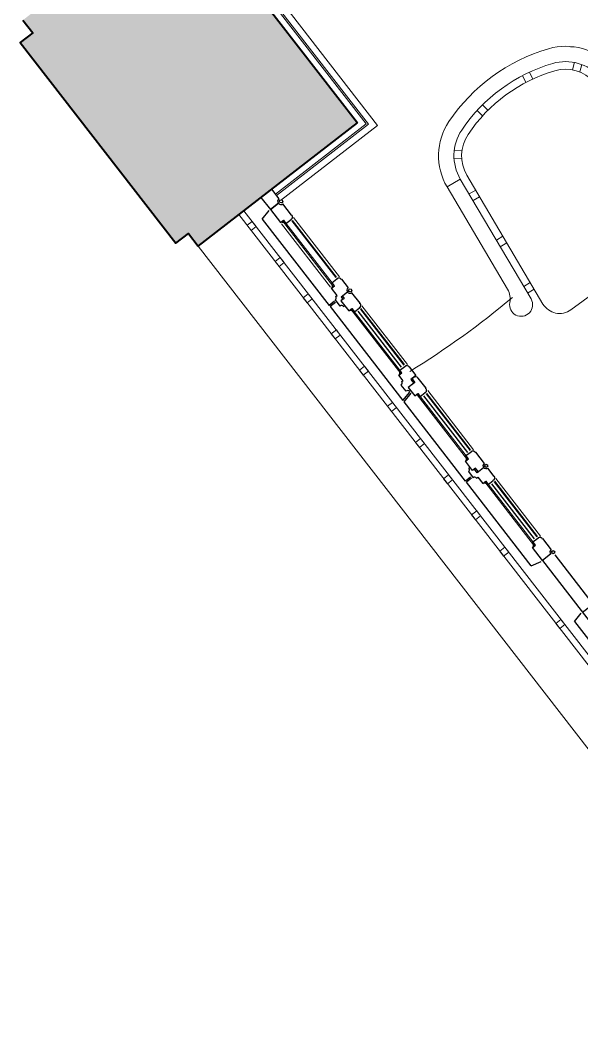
# Model space of a CAD drawing. Header units: millimetres. Extents: x 8884 to 18446, y 10737 to 16556.
# Drawn here: x 9977.8 to 10153.6, y 14407.4 to 14721.6 of the extents above; entities that cross this region are included whole.
import ezdxf

# ---------------------------------------------------------------- set-up
doc = ezdxf.new("R2010")
doc.units = ezdxf.units.MM
doc.set_wipeout_variables(frame=1)
doc.linetypes.add('DUZ', pattern=[0])
for name, color, linetype, lineweight in [('FURNITURE (3RDF)', 43, 'Continuous', 20), ('HATCH (3RDF)', 251, 'Continuous', 15), ('ozgun_duvar', 251, 'DUZ', 9), ('PLASTER (3RDF)', 251, 'Continuous', 13), ('TRS-DVR-OZGN', 192, 'Continuous', 40), ('TRS-GRN-0.00', 221, 'Continuous', 0), ('TRS-GRN-0.05', 191, 'Continuous', 5), ('TRS-GRN-0.09', 197, 'Continuous', 9), ('TRS-GRN-0.13', 153, 'Continuous', 13), ('TRS-GRN-0.18', 152, 'Continuous', 18), ('TRS-GRN-0.25', 54, 'Continuous', 25), ('TUGLA DUVAR (3RDF)', 26, 'Continuous', 13)]:
    doc.layers.add(name, color=color, linetype=linetype, lineweight=lineweight)

# ---------------------------------------------------------------- blocks, each defined once
blk = doc.blocks.new('SAND5')
blk.add_wipeout([(-48.26, -3.77), (-37.37, -3.99), (-12.67, -3.95), (-6.83, -3.84), (-4.1, -2.29), (-2.85, 0.45), (-3.3, 6.05), (-1.31, 6.25), (-0.23, 2.62), (3.2, 2.09), (4.77, 4.04), (3.9, 6.97), (2.82, 8.41), (-0.05, 33.49), (-0.81, 40.99), (-4.12, 49.21), (-9.22, 53.5), (-17.9, 56.28), (-29.02, 57.19), (-39.57, 55.6), (-48.89, 51.03), (-53.48, 43.27), (-53.71, 40.89), (-56.55, 13.9), (-57.42, 8.32), (-59.24, 5.78), (-59.07, 3.22), (-57.78, 1.99), (-54.79, 2.18), (-53.47, 4.39), (-53.29, 6.17), (-51.3, 5.97), (-51.74, 1.49), (-50.47, -2.36), (-50.47, -2.36)])
for p, q in [((-35.83, 52.38), (-35.48, 50.42)), ((-33.86, 52.73), (-33.51, 50.77)), ((-20.88, 52.76), (-21.23, 50.78)), ((-18.91, 52.41), (-19.26, 50.44)), ((-46.84, 47.48), (-45.26, 46.26)), ((-7.89, 47.54), (-9.46, 46.31)), ((-48.06, 45.9), (-46.48, 44.67)), ((-6.66, 45.96), (-8.23, 44.73)), ((-53.89, 40.91), (-56.93, 10.04)), ((-49.91, 40.51), (-53.89, 40.91)), ((-49.91, 40.51), (-53.47, 4.39)), ((-47.92, 40.32), (-51.74, 1.49)), ((-6.78, 40.38), (-2.84, 1.56)), ((-4.79, 40.58), (-0.81, 40.99)), ((-4.79, 40.58), (-1.13, 4.47)), ((-0.81, 40.99), (2.32, 10.14)), ((-50.35, 36.03), (-48.36, 35.83)), ((-4.34, 36.1), (-6.33, 35.9)), ((-4.14, 34.11), (-6.13, 33.91)), ((-50.55, 34.04), (-48.56, 33.84)), ((-51.72, 22.09), (-49.73, 21.9)), ((-2.92, 22.17), (-4.91, 21.97)), ((-51.92, 20.1), (-49.93, 19.91)), ((-2.72, 20.18), (-4.71, 19.98)), ((-53.09, 8.16), (-51.1, 7.97)), ((-1.51, 8.24), (-3.5, 8.04)), ((-53.29, 6.17), (-51.3, 5.97)), ((-1.31, 6.25), (-3.3, 6.05)), ((-46.76, -4), (-7.81, -3.94))]:
    blk.add_line(p, q)
for centre, radius, start, end in [((-27.3, 10.14), 47.09, 70.1191, 110.0601), ((-37.97, 39.34), 16, 110.0601, 174.379), ((-27.3, 10.14), 43.09, 70.1191, 110.0601), ((-16.73, 39.37), 16, 5.8002, 70.1191), ((-37.97, 39.34), 12, 110.0601, 174.379), ((-27.3, 10.14), 41.09, 70.1191, 110.0601), ((-16.73, 39.37), 12, 5.8002, 70.1191), ((-37.97, 39.34), 10, 110.0601, 174.379), ((-16.73, 39.37), 10, 5.8002, 70.1191), ((-61.9, 10.53), 5, 312.9694, 354.379), ((7.29, 10.64), 5, 185.8002, 227.2098), ((-56.45, 4.68), 3, 132.9694, 354.379), ((1.86, 4.77), 3, 185.8002, 47.2098), ((-46.77, 1), 5, 174.379, 270.0896), ((-7.82, 1.06), 5, 270.0896, 5.8002)]:
    blk.add_arc(centre, radius, start, end)

msp = doc.modelspace()

# ---------------------------------------------------------------- hatches: boundary and pattern name
at = {"layer": 'ozgun_duvar'}
h = msp.add_hatch(dxfattribs=at)
h.set_pattern_fill('DOTS', color=256, scale=0.4, style=0)
h.set_pattern_definition([(0, (19999.1183, 8091.67544), (0.3175, 0.635), [0, -0.635])])
h.paths.add_polyline_path([(9985.83, 14727.09), (9978.72, 14721.58), (9981.78, 14717.63), (9977.83, 14714.57), (10026.52, 14651.72), (10030.47, 14654.78), (10033.54, 14650.83), (10040.67, 14656.32), (10049.75, 14663.4), (10083.34, 14689.42), (10028.52, 14760.17), (9994.94, 14734.15)])

# ---------------------------------------------------------------- linework, layer by layer
at = {"layer": 'PLASTER (3RDF)'}
msp.add_lwpolyline([(10057.76, 14667.07), (10086.14, 14689.06), (10028.88, 14762.97), (10000.5, 14740.99)], dxfattribs=at)
at = {"layer": 'TRS-DVR-OZGN'}
msp.add_line((10028.52, 14760.17), (10083.34, 14689.42), dxfattribs=at)
for points in [[(9978.72, 14721.58), (9981.78, 14717.63), (9977.83, 14714.57), (10026.52, 14651.72), (10030.47, 14654.78), (10033.54, 14650.83)], [(10033.54, 14650.83), (10083.34, 14689.42)]]:
    msp.add_lwpolyline(points, dxfattribs=at)
at = {"layer": 'TRS-GRN-0.00'}
for p, q in [((10047.84, 14661.92), (10236.48, 14418.44)), ((10046.26, 14660.69), (10234.9, 14417.22))]:
    msp.add_line(p, q, dxfattribs=at)
at = {"layer": 'TRS-GRN-0.05'}
for p, q in [((10060.21, 14658.94), (10059.89, 14658.7)), ((10075.84, 14638.11), (10059.89, 14658.7)), ((10076.16, 14638.36), (10060.21, 14658.94)), ((10076.16, 14638.36), (10075.84, 14638.11)), ((10081.3, 14631.08), (10096.9, 14610.93)), ((10081.61, 14631.32), (10097.22, 14611.18)), ((10096.9, 14610.93), (10096.27, 14610.44)), ((10096.9, 14610.93), (10096.27, 14610.44)), ((10101.92, 14604.45), (10117.79, 14583.98)), ((10101.92, 14604.45), (10117.79, 14583.98)), ((10117.79, 14583.98), (10102.05, 14604.29)), ((10102.24, 14604.69), (10118.1, 14584.22)), ((10102.24, 14604.69), (10118.1, 14584.22)), ((10118.1, 14584.22), (10102.36, 14604.54)), ((10138.73, 14556.94), (10123.18, 14577.02)), ((10139.05, 14557.19), (10123.49, 14577.26))]:
    msp.add_line(p, q, dxfattribs=at)
at = {"layer": 'TRS-GRN-0.09'}
for p, q in [((10062.89, 14658.75), (10076.64, 14641)), ((10063.07, 14658.88), (10076.82, 14641.14)), ((10084.29, 14631.12), (10097.88, 14613.59)), ((10084.47, 14631.26), (10098.06, 14613.73)), ((10104.86, 14604.58), (10118.58, 14586.87)), ((10105.04, 14604.71), (10118.76, 14587.01)), ((10139.53, 14559.83), (10126.18, 14577.07)), ((10139.71, 14559.97), (10126.35, 14577.2))]:
    msp.add_line(p, q, dxfattribs=at)
for points in [[(10048.86, 14657.35), (10050.44, 14658.57), (10051.66, 14656.99), (10050.08, 14655.76)], [(10057.63, 14646.02), (10059.21, 14647.24), (10060.44, 14645.66), (10058.86, 14644.43)], [(10066.41, 14634.68), (10067.99, 14635.91), (10069.22, 14634.33), (10067.64, 14633.1)], [(10075.19, 14623.35), (10076.77, 14624.58), (10078, 14623), (10076.42, 14621.77)], [(10083.97, 14612.02), (10085.55, 14613.25), (10086.78, 14611.67), (10085.19, 14610.44)], [(10092.75, 14600.69), (10094.33, 14601.92), (10095.55, 14600.34), (10093.97, 14599.11)], [(10101.53, 14589.36), (10103.11, 14590.59), (10104.33, 14589.01), (10102.75, 14587.78)], [(10110.31, 14578.03), (10111.89, 14579.26), (10113.11, 14577.68), (10111.53, 14576.45)], [(10119.08, 14566.7), (10120.66, 14567.93), (10121.89, 14566.35), (10120.31, 14565.12)], [(10127.86, 14555.37), (10129.44, 14556.6), (10130.67, 14555.02), (10129.09, 14553.79)], [(10145.42, 14532.71), (10147, 14533.94), (10148.23, 14532.35), (10146.64, 14531.13)]]:
    msp.add_lwpolyline(points, close=True, dxfattribs=at)
for centre, start, end in [((10059.68, 14657.02), 56.0539, 109.4811), ((10074.17, 14638.32), 326.0539, 19.4811), ((10081.08, 14629.4), 56.0539, 109.4811), ((10095.23, 14611.14), 326.0539, 19.4811), ((10116.11, 14584.19), 326.0539, 19.4811), ((10122.96, 14575.34), 56.0539, 109.4811), ((10137.06, 14557.15), 326.0539, 19.4811)]:
    msp.add_arc(centre, 1.26, start, end, dxfattribs=at)
at = {"layer": 'TRS-GRN-0.13'}
for p, q in [((10077.74, 14641.22), (10063.38, 14659.75)), ((10059.57, 14657.81), (10074.9, 14638.02)), ((10098.98, 14613.8), (10084.78, 14632.13)), ((10119.68, 14587.09), (10105.35, 14605.58)), ((10126.66, 14578.07), (10140.62, 14560.05))]:
    msp.add_line(p, q, dxfattribs=at)
at = {"layer": 'TRS-GRN-0.18'}
msp.add_line((10222.17, 14407.36), (10033.54, 14650.83), dxfattribs=at)
at = {"layer": 'TRS-GRN-0.25'}
for p, q in [((10053.6, 14659.31), (10055.74, 14661.94)), ((10053.6, 14659.31), (10074.53, 14632.29)), ((10060.21, 14658.94), (10061, 14657.92)), ((10076.16, 14633.55), (10074.53, 14632.29)), ((10076.59, 14635.02), (10076.99, 14635.33)), ((10076.46, 14633.15), (10074.84, 14631.9)), ((10074.84, 14631.9), (10097.61, 14602.5)), ((10078.98, 14631.94), (10079.38, 14632.25)), ((10083.5, 14630.51), (10097.09, 14612.98)), ((10097.22, 14611.18), (10096.61, 14611.97)), ((10097.22, 14608.4), (10097.62, 14608.7)), ((10100.41, 14609.35), (10101.33, 14608.16)), ((10101.33, 14608.16), (10099.27, 14606.57)), ((10097.61, 14602.5), (10099.77, 14605.15)), ((10097.93, 14602.1), (10100.16, 14604.83)), ((10117.15, 14577.29), (10097.93, 14602.1)), ((10104.07, 14603.96), (10117.79, 14586.26)), ((10118.23, 14581.28), (10118.62, 14581.59)), ((10118.77, 14578.54), (10117.15, 14577.29)), ((10119.08, 14578.15), (10117.46, 14576.89)), ((10137.75, 14550.7), (10117.46, 14576.89)), ((10120.62, 14578.2), (10121.01, 14578.51)), ((10138.74, 14559.22), (10125.39, 14576.45)), ((10139.05, 14557.19), (10138.25, 14558.21)), ((10137.75, 14550.7), (10140.83, 14552.11)), ((10151.25, 14533.28), (10153.38, 14535.91)), ((10151.25, 14533.28), (10171.54, 14507.09))]:
    msp.add_line(p, q, dxfattribs=at)
for points in [[(10053.18, 14666.05), (10056.14, 14662.24), (10058.7, 14664.23, -0.414213), (10058.88, 14665.63), (10056.54, 14668.65)], [(10061, 14657.92), (10062.59, 14659.14, -0.873843), (10062.72, 14659.28, 0.095094), (10062.76, 14659.28, 0.396063), (10062.9, 14660.37, 0.095094), (10062.86, 14660.37, -0.873843), (10062.76, 14660.55), (10060.07, 14664.02)], [(10076.99, 14635.33), (10075.21, 14637.62), (10076.16, 14638.36), (10075.36, 14639.38), (10076.94, 14640.61, 0.873843), (10077.12, 14640.71, -0.095094), (10077.12, 14640.75, -0.396063), (10078.21, 14640.61, -0.095094), (10078.21, 14640.57, 0.873843), (10078.35, 14640.43), (10080.43, 14637.74, 0.400158), (10080.29, 14636.37), (10078.28, 14634.81), (10078.77, 14634.18), (10078.21, 14633.75)], [(10096.61, 14611.97), (10098.19, 14613.19, 0.873843), (10098.36, 14613.29, -0.095094), (10098.36, 14613.33, -0.396063), (10099.45, 14613.19, -0.095094), (10099.45, 14613.15, 0.873843), (10099.59, 14613.01), (10101.67, 14610.33), (10100.09, 14609.1), (10101.01, 14607.92), (10099.27, 14606.57), (10100.01, 14605.62), (10099.61, 14605.31)], [(10100.88, 14609.71), (10100.41, 14609.35), (10101.33, 14608.16), (10099.27, 14606.57), (10101.29, 14603.96), (10102.24, 14604.69), (10102.98, 14603.75), (10104.56, 14604.97, -0.873843), (10104.7, 14605.11, 0.095094), (10104.73, 14605.11, 0.396063), (10104.87, 14606.2, 0.095094), (10104.83, 14606.2, -0.873843), (10104.73, 14606.37)], [(10100.41, 14609.35), (10100.88, 14609.71, 0.873843), (10101.05, 14609.81, -0.095094), (10101.06, 14609.85, -0.396063), (10102.15, 14609.71, -0.095094), (10102.14, 14609.68, 0.873843), (10102.28, 14609.54), (10104.73, 14606.37)], [(10121.01, 14578.51), (10122.54, 14576.53), (10123.49, 14577.26), (10124.29, 14576.24), (10125.87, 14577.46, -0.873843), (10126.01, 14577.6, 0.095094), (10126.05, 14577.6, 0.396063), (10126.19, 14578.69, 0.095094), (10126.15, 14578.69, -0.873843), (10126.05, 14578.86), (10124.21, 14581.24, -0.400158), (10122.84, 14581.44), (10121.23, 14580.19), (10120.83, 14579.88), (10119.91, 14581.07), (10119.36, 14580.64)], [(10138.25, 14558.21), (10139.83, 14559.44, 0.873843), (10140.01, 14559.54, -0.095094), (10140.01, 14559.58, -0.396063), (10141.1, 14559.44, -0.095094), (10141.1, 14559.4, 0.873843), (10141.24, 14559.26), (10143.93, 14555.78)], [(10153.78, 14536.21), (10156.34, 14538.2, -0.414213), (10156.52, 14539.6), (10145.19, 14554.23)]]:
    msp.add_lwpolyline(points, format="xyb", dxfattribs=at)
for points in [[(10058.7, 14664.23), (10056.14, 14662.24), (10059.26, 14658.21), (10060.21, 14658.94)], [(10077.93, 14632.07), (10076.46, 14633.97)], [(10097.62, 14608.7), (10096.27, 14610.44), (10097.22, 14611.18)], [(10098.56, 14605.45), (10097.09, 14607.34)], [(10118.1, 14580.23), (10119.57, 14578.33)], [(10143.79, 14554.41), (10141.22, 14552.42), (10138.1, 14556.45), (10139.05, 14557.19)], [(10141.22, 14552.42), (10156.9, 14532.18), (10157.85, 14532.92)]]:
    msp.add_lwpolyline(points, dxfattribs=at)
for points in [[(10084.3, 14632.74, 0.095094), (10084.27, 14632.75, -0.873843), (10084.17, 14632.92), (10081.65, 14636.16, -0.400158), (10080.29, 14636.37), (10078.67, 14635.12), (10079.16, 14634.48), (10078.21, 14633.75), (10080.66, 14630.59), (10081.61, 14631.32), (10082.41, 14630.29), (10083.99, 14631.52, -0.873843), (10084.13, 14631.66, 0.095094), (10084.17, 14631.66, 0.396063)], [(10120.15, 14586.47, -0.095094), (10120.15, 14586.43, 0.873843), (10120.29, 14586.3), (10122.99, 14582.82, 0.400158), (10122.84, 14581.44), (10121.23, 14580.19), (10120.31, 14581.37), (10119.36, 14580.64), (10117.15, 14583.49), (10118.1, 14584.22), (10117.31, 14585.25), (10118.89, 14586.47, 0.873843), (10119.06, 14586.57, -0.095094), (10119.07, 14586.61, -0.396063)]]:
    msp.add_lwpolyline(points, format="xyb", close=True, dxfattribs=at)
for centre in [(10059.49, 14664.84), (10081.08, 14636.98), (10123.63, 14582.05), (10144.58, 14555.02)]:
    msp.add_circle(centre, 0.5, dxfattribs=at)
for centre, radius, start, end in [((10059.49, 14664.84), 1, 217.8107, 305.0476), ((10076, 14634.56), 0.75, 307.7675, 37.7675), ((10078.39, 14631.48), 0.75, 37.7675, 127.7675), ((10096.63, 14607.94), 0.75, 307.7675, 37.7675), ((10099.02, 14604.85), 0.75, 37.7675, 127.7675), ((10117.64, 14580.82), 0.75, 307.7675, 37.7675), ((10120.02, 14577.74), 0.75, 37.7675, 127.7675), ((10144.58, 14555.02), 1, 130.4874, 217.7243)]:
    msp.add_arc(centre, radius, start, end, dxfattribs=at)
at = {"layer": 'TUGLA DUVAR (3RDF)'}
for points in [[(10059.3, 14665.1), (10089.65, 14688.62), (10029.32, 14766.48), (9998.97, 14742.96)], [(10058.07, 14666.68), (10086.85, 14688.97), (10028.97, 14763.67), (10000.19, 14741.38)]]:
    msp.add_lwpolyline(points, dxfattribs=at)

# ---------------------------------------------------------------- next in the draw order: block references
at = {"layer": 'FURNITURE (3RDF)', "ltscale": 20, "xscale": -1.200000000000889, "yscale": 1.200000000000889, "zscale": 1.200000000000889, "rotation": 36.32786416130845}
msp.add_blockref('SAND5', (10139.76, 14629.16), dxfattribs=at)

# ---------------------------------------------------------------- next in the draw order: linework, layer by layer
at = {"layer": 'HATCH (3RDF)', "color": 252, "true_color": 0x949494}
msp.add_arc((9960.39, 14839.02), 266.69, 301.4915, 310.0052, dxfattribs=at)

doc.saveas('drawing.dxf')
